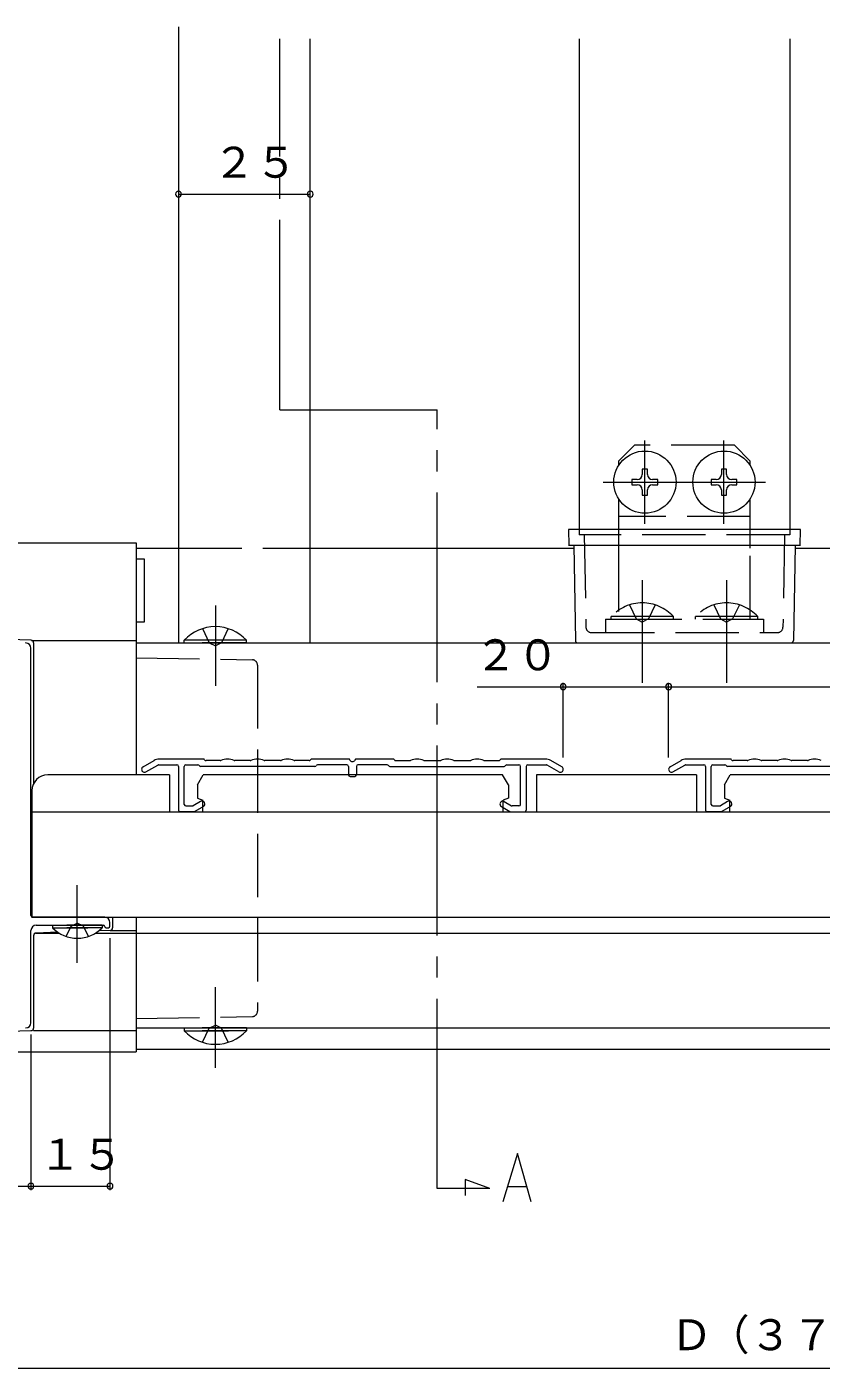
# Model space of a CAD drawing. Units: millimetres, scale not verified. Extents: x -1682 to -296, y -1188 to 1054.
# Drawn here: x -812.9 to -662.2, y -38.9 to 215.5 of the extents above; entities that cross this region are included whole.
import ezdxf
from ezdxf.enums import TextEntityAlignment as Align

# ---------------------------------------------------------------- set-up
doc = ezdxf.new("R2010")
doc.units = ezdxf.units.MM
doc.header["$LTSCALE"] = 4
doc.linetypes.add('CHAIN2', pattern=[12, 9, -1, 1, -1])
doc.linetypes.add('DASHED3', pattern=[4, 3, -1])
for name, color, linetype, lineweight in [('0-3_YKK_11', 7, 'Continuous', 9), ('0-4_YKK_12', 2, 'Continuous', 9), ('0-6_YKK_13', 4, 'Continuous', 9), ('0-7_YKK_D', 6, 'Continuous', 9)]:
    doc.layers.add(name, color=color, linetype=linetype, lineweight=lineweight)
doc.styles.add('ＭＳ ゴシック', font='')
doc.styles.get('ＭＳ ゴシック').set_extended_font_data('MS Gothic')

msp = doc.modelspace()

# ---------------------------------------------------------------- linework, layer by layer
at = {"layer": '0-3_YKK_11'}
for p, q in [((-812.142, 46.924), (-812.142, 97.624)), ((-790.867, 75.151), (-788.778, 76.357)), ((-779.442, 76.625), (-787.778, 76.625)), ((-776.216, 76.324), (-778.922, 76.324)), ((-770.516, 76.324), (-773.467, 76.324)), ((-764.816, 76.324), (-767.767, 76.324)), ((-759.361, 76.324), (-762.067, 76.324)), ((-751.883, 76.625), (-758.842, 76.625)), ((-743.442, 76.625), (-750.4, 76.625)), ((-742.922, 76.324), (-740.216, 76.324)), ((-737.467, 76.324), (-734.516, 76.324)), ((-731.767, 76.324), (-728.816, 76.324)), ((-726.067, 76.324), (-723.361, 76.324)), ((-714.505, 76.625), (-722.842, 76.625)), ((-711.416, 75.151), (-713.505, 76.357)), ((-690.867, 75.151), (-688.778, 76.357)), ((-679.442, 76.625), (-687.778, 76.625)), ((-676.216, 76.324), (-678.922, 76.324)), ((-670.516, 76.324), (-673.467, 76.324)), ((-664.816, 76.324), (-667.767, 76.324)), ((-790.317, 74.198), (-788.089, 75.484)), ((-787.939, 75.524), (-784.442, 75.524)), ((-784.142, 75.225), (-784.142, 66.924)), ((-783.042, 68.024), (-783.042, 75.225)), ((-782.742, 75.524), (-780.461, 75.524)), ((-758.261, 75.225), (-779.941, 75.225)), ((-752.192, 75.524), (-757.742, 75.524)), ((-751.892, 75.225), (-751.892, 73.625)), ((-750.392, 75.225), (-750.392, 73.625)), ((-744.542, 75.524), (-750.092, 75.524)), ((-744.022, 75.225), (-722.342, 75.225)), ((-721.822, 75.524), (-719.542, 75.524)), ((-719.242, 68.024), (-719.242, 75.225)), ((-718.142, 75.225), (-718.142, 66.924)), ((-717.842, 75.524), (-714.344, 75.524)), ((-711.967, 74.198), (-714.194, 75.484)), ((-690.317, 74.198), (-688.089, 75.484)), ((-687.939, 75.524), (-684.442, 75.524)), ((-684.142, 75.225), (-684.142, 66.924)), ((-683.041, 68.024), (-683.041, 75.225)), ((-682.742, 75.524), (-680.461, 75.524)), ((-658.261, 75.225), (-679.942, 75.225)), ((-751.592, 73.325), (-750.692, 73.325)), ((-781.183, 66.624), (-783.842, 66.624)), ((-782.742, 67.725), (-781.478, 67.725)), ((-779.967, 68.551), (-781.328, 67.765)), ((-779.416, 67.598), (-781.033, 66.665)), ((-722.867, 67.598), (-721.25, 66.665)), ((-722.317, 68.551), (-720.955, 67.765)), ((-721.1, 66.624), (-718.442, 66.624)), ((-719.542, 67.725), (-720.805, 67.725)), ((-681.183, 66.624), (-683.842, 66.624)), ((-682.742, 67.725), (-681.478, 67.725)), ((-679.967, 68.551), (-681.328, 67.765)), ((-679.417, 67.598), (-681.033, 66.665)), ((-798.142, 46.624), (-811.842, 46.624)), ((-812.142, 26.624), (-812.142, 44.125)), ((-811.142, 45.125), (-798.442, 45.125)), ((-797.85, 44.624), (-797.441, 44.624)), ((-797.141, 44.924), (-797.141, 45.625))]:
    msp.add_line(p, q, dxfattribs=at)
for centre, radius, start, end in [((-813.142, 97.624), 1, 0, 90), ((-787.778, 74.624), 2, 90, 119.99998), ((-779.442, 76.324), 0.3, 30, 90), ((-778.922, 76.625), 0.3, 210, 270), ((-776.216, 76.625), 0.3, 270, 294.61996), ((-774.842, 73.625), 3, 65.38002, 114.61996), ((-773.467, 76.625), 0.3, 245.38002, 270), ((-770.516, 76.625), 0.3, 270, 294.61996), ((-769.142, 73.625), 3, 65.38002, 114.61996), ((-767.767, 76.625), 0.3, 245.38002, 270), ((-764.816, 76.625), 0.3, 270, 294.61996), ((-763.441, 73.625), 3, 65.38002, 114.61996), ((-762.067, 76.625), 0.3, 245.38002, 270), ((-759.361, 76.625), 0.3, 270, 330), ((-758.842, 76.324), 0.3, 90, 150), ((-751.883, 76.324), 0.3, 22.02283, 90), ((-751.141, 76.625), 0.5, 202.02283, 337.97716), ((-750.4, 76.324), 0.3, 90, 157.97716), ((-743.442, 76.324), 0.3, 30, 90), ((-742.922, 76.625), 0.3, 210, 270), ((-740.216, 76.625), 0.3, 270, 294.61996), ((-738.842, 73.625), 3, 65.38002, 114.61996), ((-737.467, 76.625), 0.3, 245.38002, 270), ((-734.516, 76.625), 0.3, 270, 294.61996), ((-733.142, 73.625), 3, 65.38002, 114.61996), ((-731.767, 76.625), 0.3, 245.38002, 270), ((-728.816, 76.625), 0.3, 270, 294.61996), ((-727.442, 73.625), 3, 65.38002, 114.61996), ((-726.067, 76.625), 0.3, 245.38002, 270), ((-723.361, 76.625), 0.3, 270, 330), ((-722.842, 76.324), 0.3, 90, 150), ((-714.505, 74.624), 2, 60, 90), ((-687.778, 74.624), 2, 90, 119.99998), ((-679.442, 76.324), 0.3, 30, 90), ((-678.922, 76.625), 0.3, 210, 270), ((-676.216, 76.625), 0.3, 270, 294.61996), ((-674.842, 73.625), 3, 65.38002, 114.61996), ((-673.467, 76.625), 0.3, 245.38002, 270), ((-670.516, 76.625), 0.3, 270, 294.61996), ((-669.141, 73.625), 3, 65.38002, 114.61996), ((-667.767, 76.625), 0.3, 245.38002, 270), ((-664.816, 76.625), 0.3, 270, 294.61996), ((-663.442, 73.625), 3, 65.38002, 114.61996), ((-790.592, 74.674), 0.55, 119.99998, 300), ((-787.939, 75.225), 0.3, 90, 119.99998), ((-784.442, 75.225), 0.3, 0, 90), ((-782.742, 75.225), 0.3, 90, 180), ((-780.461, 75.225), 0.3, 30, 90), ((-779.941, 75.524), 0.3, 210, 270), ((-758.261, 75.524), 0.3, 270, 329.99998), ((-757.742, 75.225), 0.3, 90, 149.99998), ((-752.192, 75.225), 0.3, 0, 90), ((-750.092, 75.225), 0.3, 90, 180), ((-744.542, 75.225), 0.3, 30, 90), ((-744.022, 75.524), 0.3, 210, 270), ((-722.342, 75.524), 0.3, 270, 330), ((-721.822, 75.225), 0.3, 90, 150), ((-719.542, 75.225), 0.3, 0, 90), ((-717.842, 75.225), 0.3, 90, 180), ((-714.344, 75.225), 0.3, 60, 90), ((-711.691, 74.674), 0.55, 239.99998, 60), ((-690.592, 74.674), 0.55, 119.99998, 300), ((-687.939, 75.225), 0.3, 90, 119.99998), ((-684.442, 75.225), 0.3, 0, 90), ((-682.742, 75.225), 0.3, 90, 180), ((-680.461, 75.225), 0.3, 30, 90), ((-679.942, 75.524), 0.3, 210, 270), ((-751.592, 73.625), 0.3, 180, 270), ((-750.692, 73.625), 0.3, 270, 0), ((-783.842, 66.924), 0.3, 180, 270), ((-782.742, 68.024), 0.3, 180, 270), ((-781.478, 68.024), 0.3, 270, 300), ((-781.183, 66.924), 0.3, 270, 300), ((-779.691, 68.075), 0.55, 300, 119.99998), ((-722.592, 68.075), 0.55, 60, 239.99998), ((-721.1, 66.924), 0.3, 239.99998, 270), ((-720.805, 68.024), 0.3, 239.99998, 270), ((-719.542, 68.024), 0.3, 270, 0), ((-718.442, 66.924), 0.3, 270, 0), ((-683.842, 66.924), 0.3, 180, 270), ((-682.742, 68.024), 0.3, 180, 270), ((-681.478, 68.024), 0.3, 270, 300), ((-681.183, 66.924), 0.3, 270, 300), ((-679.692, 68.075), 0.55, 300, 119.99998), ((-811.842, 46.924), 0.3, 180, 270), ((-798.142, 45.625), 1, 0, 90), ((-811.142, 44.125), 1, 90, 180), ((-798.442, 44.824), 0.3, 9.59525, 90), ((-797.85, 44.924), 0.3, 189.59525, 270), ((-797.441, 44.924), 0.3, 270, 0), ((-813.142, 26.624), 1, 270, 0)]:
    msp.add_arc(centre, radius, start, end, dxfattribs=at)
at = {"layer": '0-4_YKK_12'}
for p, q in [((-784.141, 213.209), (-784.141, 98.625)), ((-759.142, 98.625), (-759.142, 213.209)), ((-708.142, 213.209), (-708.142, 120.125)), ((-668.142, 213.209), (-668.142, 120.125)), ((-792.142, 116.625), (-784.141, 116.625)), ((-792.142, 116.625), (-792.142, 73.625)), ((-759.142, 116.625), (-709.131, 116.625)), ((-667.151, 116.625), (-488.141, 116.625)), ((-792.142, 98.625), (-488.141, 98.625)), ((-785.842, 73.625), (-808.941, 73.625)), ((-785.842, 73.625), (-785.842, 66.624)), ((-780.542, 71.725), (-779.445, 73.625)), ((-722.638, 73.625), (-779.445, 73.625)), ((-721.541, 71.725), (-722.638, 73.625)), ((-721.541, 71.725), (-721.541, 69.188)), ((-716.242, 73.625), (-716.242, 66.624)), ((-685.841, 73.625), (-716.242, 73.625)), ((-685.841, 73.625), (-685.841, 66.624)), ((-680.542, 71.725), (-679.445, 73.625)), ((-680.542, 71.725), (-680.542, 69.188)), ((-622.638, 73.625), (-679.445, 73.625)), ((-811.942, 70.624), (-811.942, 46.624)), ((-779.542, 66.624), (-779.542, 68.824)), ((-721.541, 69.188), (-722.542, 68.824)), ((-722.542, 66.624), (-722.542, 68.824)), ((-680.542, 69.188), (-679.541, 68.824)), ((-679.541, 66.624), (-679.541, 68.824)), ((-811.942, 66.624), (-490.142, 66.624)), ((-811.942, 46.624), (-490.142, 46.624)), ((-811.142, 46.624), (-785.323, 46.624)), ((-792.142, 46.624), (-792.142, 21.625)), ((-792.142, 45.625), (-792.142, 21.625)), ((-792.142, 43.624), (-513.677, 43.624)), ((-792.142, 25.625), (-488.141, 25.625)), ((-792.142, 21.625), (-488.141, 21.625)), ((-719.825, 1.836), (-722.581, -7.329)), ((-717.198, -7.329), (-719.825, 1.836)), ((-718.191, -4.477), (-721.716, -4.477))]:
    msp.add_line(p, q, dxfattribs=at)
at = {"layer": '0-4_YKK_12', "linetype": 'CHAIN2'}
for p, q in [((-764.938, 142.848), (-764.938, 213.209)), ((-764.938, 142.848), (-735.053, 142.848)), ((-735.053, -4.828), (-735.053, 142.848)), ((-725.053, -4.828), (-735.053, -4.828)), ((-729.752, -3.118), (-729.752, -6.118)), ((-725.053, -4.828), (-729.752, -3.118))]:
    msp.add_line(p, q, dxfattribs=at)
at = {"layer": '0-4_YKK_12', "linetype": 'DASHED3'}
for p, q in [((-708.142, 120.125), (-708.142, 119.124)), ((-668.142, 120.125), (-668.142, 119.124)), ((-668.142, 119.124), (-708.142, 119.124)), ((-784.141, 116.625), (-759.142, 116.625))]:
    msp.add_line(p, q, dxfattribs=at)
at = {"layer": '0-4_YKK_12'}
msp.add_lwpolyline([(-780.542, 71.725), (-780.542, 69.188), (-779.542, 68.824)], dxfattribs=at)
msp.add_arc((-808.941, 70.624), 3, 90, 180, dxfattribs=at)
at = {"layer": '0-6_YKK_13', "linetype": 'DASHED3'}
for p, q in [((-697.642, 136.124), (-700.642, 133.124)), ((-678.641, 136.124), (-697.642, 136.124)), ((-675.641, 133.124), (-678.641, 136.124)), ((-700.642, 133.124), (-700.642, 132.257)), ((-675.641, 132.257), (-675.641, 133.124)), ((-700.642, 125.992), (-700.642, 120.125)), ((-675.641, 120.125), (-675.641, 125.992)), ((-675.641, 122.625), (-700.642, 122.625)), ((-700.642, 120.125), (-700.642, 116.625)), ((-675.641, 116.625), (-675.641, 120.125)), ((-707.141, 119.124), (-706.836, 101.607)), ((-669.141, 119.124), (-669.447, 101.607)), ((-792.142, 114.596), (-790.642, 114.596)), ((-790.642, 114.596), (-790.642, 102.596)), ((-700.642, 116.625), (-700.642, 103.124)), ((-675.641, 103.124), (-675.641, 116.625)), ((-682.591, 105.841), (-681.292, 103.176)), ((-790.642, 102.596), (-792.142, 102.596)), ((-703.141, 103.124), (-700.642, 103.124)), ((-703.141, 103.124), (-703.141, 100.624)), ((-702.042, 103.124), (-702.042, 103.636)), ((-690.241, 103.636), (-702.042, 103.636)), ((-700.642, 103.124), (-675.641, 103.124)), ((-690.241, 103.124), (-690.241, 103.636)), ((-686.042, 103.124), (-686.042, 103.636)), ((-674.242, 103.636), (-686.042, 103.636)), ((-681.292, 103.176), (-680.141, 102.564)), ((-675.641, 103.124), (-673.142, 103.124)), ((-673.142, 103.124), (-673.142, 100.624)), ((-774.692, 101.341), (-775.992, 98.676)), ((-705.836, 100.624), (-670.447, 100.624)), ((-775.992, 98.676), (-777.142, 98.064)), ((-792.142, 95.824), (-770.124, 95.44)), ((-769.142, 94.44), (-769.142, 28.809)), ((-792.142, 27.424), (-770.124, 27.809)), ((-783.042, 25.625), (-783.042, 25.113)), ((-783.042, 25.625), (-774.642, 25.625)), ((-771.241, 25.625), (-779.642, 25.625)), ((-771.241, 25.625), (-771.241, 25.113))]:
    msp.add_line(p, q, dxfattribs=at)
at = {"layer": '0-6_YKK_13', "linetype": 'CHAIN2'}
for p, q in [((-695.641, 121.225), (-695.641, 137.025)), ((-680.642, 121.225), (-680.642, 137.025)), ((-703.541, 129.124), (-687.741, 129.124)), ((-688.542, 129.124), (-672.742, 129.124)), ((-696.141, 110.565), (-696.141, 91.095)), ((-680.141, 110.565), (-680.141, 91.095)), ((-777.142, 105.734), (-777.142, 90.531)), ((-803.341, 37.957), (-803.341, 52.724)), ((-777.142, 18.05), (-777.142, 33.377))]:
    msp.add_line(p, q, dxfattribs=at)
at = {"layer": '0-6_YKK_13'}
for p, q in [((-680.152, 130.594), (-680.152, 131.574)), ((-697.112, 129.615), (-698.091, 129.615)), ((-694.171, 128.634), (-693.191, 128.634)), ((-682.111, 129.615), (-683.092, 129.615)), ((-681.131, 127.654), (-681.131, 126.675)), ((-680.152, 126.675), (-680.152, 127.654)), ((-679.171, 128.634), (-678.192, 128.634)), ((-681.131, 126.675), (-680.152, 126.675)), ((-710.142, 120.125), (-710.089, 117.125)), ((-666.141, 120.125), (-710.142, 120.125)), ((-675.641, 120.125), (-700.642, 120.125)), ((-666.194, 117.125), (-666.141, 120.125)), ((-840.142, 117.596), (-792.142, 117.596)), ((-792.142, 117.596), (-792.142, 73.625)), ((-666.141, 117.125), (-710.142, 117.125)), ((-709.14, 117.125), (-708.826, 99.116)), ((-667.143, 117.125), (-667.457, 99.116)), ((-674.242, 103.124), (-674.242, 103.636)), ((-812.124, 99.141), (-818.977, 99.381)), ((-812.012, 99.124), (-792.142, 99.124)), ((-811.642, 98.642), (-811.642, 71.932)), ((-783.042, 98.625), (-783.042, 99.136)), ((-771.242, 99.136), (-783.042, 99.136)), ((-783.042, 98.625), (-774.642, 98.625)), ((-771.242, 98.625), (-779.642, 98.625)), ((-771.242, 98.625), (-771.242, 99.136)), ((-708.326, 98.625), (-667.957, 98.625)), ((-796.641, 46.624), (-796.641, 44.607)), ((-811.271, 43.601), (-806.781, 43.601)), ((-807.029, 43.762), (-811.159, 43.618)), ((-808.042, 45.125), (-801.342, 45.125)), ((-808.042, 45.125), (-808.042, 44.613)), ((-808.042, 44.613), (-801.342, 44.613)), ((-798.642, 45.125), (-805.342, 45.125)), ((-798.642, 44.613), (-805.342, 44.613)), ((-799.902, 43.601), (-792.142, 43.601)), ((-797.124, 44.108), (-799.285, 44.032)), ((-798.642, 45.125), (-798.642, 44.613)), ((-797.012, 44.125), (-792.142, 44.125)), ((-792.142, 43.624), (-792.142, 21.081)), ((-811.642, 43.118), (-811.642, 25.616)), ((-775.992, 25.573), (-777.142, 26.185)), ((-774.692, 22.908), (-775.992, 25.573)), ((-812.133, 25.107), (-826.763, 24.596)), ((-811.642, 25.125), (-792.142, 25.125)), ((-783.042, 25.113), (-774.642, 25.113)), ((-771.241, 25.113), (-779.642, 25.113)), ((-853.15, 21.09), (-792.142, 21.09))]:
    msp.add_line(p, q, dxfattribs=at)
for points in [[(-695.152, 130.594), (-695.152, 131.574), (-696.131, 131.574), (-696.131, 130.594)], [(-680.152, 131.574), (-681.131, 131.574), (-681.131, 130.594)], [(-698.091, 129.615), (-698.091, 128.634), (-697.112, 128.634)], [(-696.131, 127.654), (-696.131, 126.675), (-695.152, 126.675), (-695.152, 127.654)], [(-693.191, 128.634), (-693.191, 129.615), (-694.171, 129.615)], [(-683.092, 129.615), (-683.092, 128.634), (-682.111, 128.634)], [(-678.192, 128.634), (-678.192, 129.615), (-679.171, 129.615)], [(-779.591, 22.908), (-778.291, 25.573), (-777.142, 26.185)]]:
    msp.add_lwpolyline(points, dxfattribs=at)
at = {"layer": '0-6_YKK_13', "linetype": 'DASHED3'}
for points in [[(-698.592, 105.841), (-697.292, 103.176), (-696.141, 102.564)], [(-693.691, 105.841), (-694.991, 103.176), (-696.141, 102.564)], [(-677.691, 105.841), (-678.991, 103.176), (-680.141, 102.564)], [(-779.592, 101.341), (-778.292, 98.676), (-777.142, 98.064)], [(-805.442, 42.97), (-804.491, 44.918), (-803.341, 45.53)], [(-801.242, 42.97), (-802.192, 44.918), (-803.341, 45.53)]]:
    msp.add_lwpolyline(points, dxfattribs=at)
at = {"layer": '0-6_YKK_13'}
for centre in [(-695.641, 129.124), (-680.642, 129.124)]:
    msp.add_circle(centre, 5.9, dxfattribs=at)
for centre, radius, start, end in [((-697.112, 130.594), 0.98, 270, 0), ((-694.171, 130.594), 0.98, 180, 270), ((-682.111, 130.594), 0.98, 270, 0), ((-679.171, 130.594), 0.98, 180, 270), ((-697.112, 127.654), 0.98, 0, 90), ((-694.171, 127.654), 0.98, 90, 180), ((-682.111, 127.654), 0.98, 0, 90), ((-679.171, 127.654), 0.98, 90, 180), ((-777.142, 93.707), 8.017, 42.6167, 137.38329), ((-812.142, 98.642), 0.5, 0, 88), ((-708.326, 99.124), 0.5, 181, 270), ((-667.957, 99.124), 0.5, 270, 358.99998), ((-811.142, 43.118), 0.5, 91.99998, 180), ((-803.341, 49.172), 6.548, 224.12695, 315.87303), ((-797.141, 44.607), 0.5, 272, 0), ((-812.142, 25.616), 0.5, 270.99998, 0), ((-777.142, 30.542), 8.017, 222.61685, 317.38329)]:
    msp.add_arc(centre, radius, start, end, dxfattribs=at)
at = {"layer": '0-6_YKK_13', "linetype": 'DASHED3'}
for centre, radius, start, end in [((-696.141, 98.207), 8.017, 42.6167, 137.38329), ((-680.141, 98.207), 8.017, 42.6167, 137.38329), ((-705.836, 101.624), 1, 181, 270), ((-670.447, 101.624), 1, 270, 358.99998), ((-770.142, 94.44), 1, 0, 89), ((-770.142, 28.809), 1, 270.99998, 0)]:
    msp.add_arc(centre, radius, start, end, dxfattribs=at)
at = {"layer": '0-7_YKK_D'}
for p, q in [((-784.141, 215.458), (-784.141, 182.989)), ((-784.141, 183.739), (-759.142, 183.739)), ((-727.483, 90.343), (-691.142, 90.343)), ((-711.141, 76.923), (-711.141, 91.092)), ((-691.142, 76.923), (-691.142, 91.092)), ((-691.142, 76.923), (-691.142, 91.092)), ((-691.142, 90.343), (-611.142, 90.343)), ((-797.142, 42.676), (-797.142, -5.11)), ((-812.142, 24.376), (-812.142, -5.11)), ((-812.142, 15.729), (-812.142, -5.11)), ((-863.142, -4.361), (-812.142, -4.361)), ((-812.142, -4.361), (-797.142, -4.361)), ((-863.142, -38.88), (-488.141, -38.88))]:
    msp.add_line(p, q, dxfattribs=at)
for centre, start, end in [((-784.141, 183.739), 0, 180), ((-784.141, 183.739), 180, 0), ((-759.142, 183.739), 0, 180), ((-759.142, 183.739), 180, 0), ((-711.141, 90.343), 0, 180), ((-711.141, 90.343), 180, 0), ((-691.142, 90.343), 0, 180), ((-691.142, 90.343), 0, 180), ((-691.142, 90.343), 180, 0), ((-691.142, 90.343), 180, 0), ((-812.142, -4.361), 0, 180), ((-812.142, -4.361), 0, 180), ((-812.142, -4.361), 180, 0), ((-812.142, -4.361), 180, 0), ((-797.142, -4.361), 0, 180), ((-797.142, -4.361), 180, 0)]:
    msp.add_arc(centre, 0.562, start, end, dxfattribs=at)

# ---------------------------------------------------------------- texts
at = {"layer": '0-7_YKK_D', "color": 4, "style": 'ＭＳ ゴシック'}
for s, p in [('２５', (-777.611, 185.088)), ('２０', (-727.951, 91.692)), ('１５', (-810.611, -3.011)), ('Ｄ', (-690.807, -37.231)), ('（３７５）', (-683.788, -37.231))]:
    msp.add_text(s, height=5.865, dxfattribs=at).set_placement(p, align=Align.BOTTOM_LEFT)

doc.saveas('drawing.dxf')
